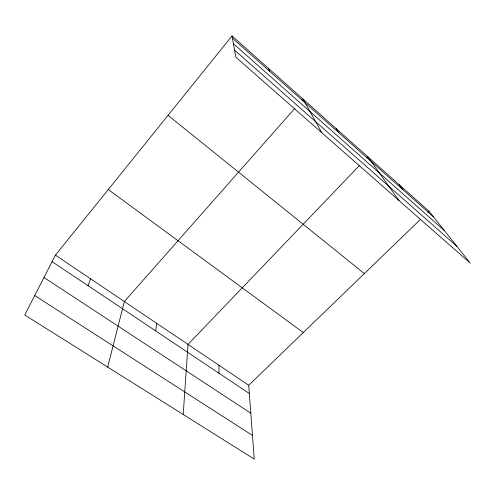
<?xml version="1.0" encoding="UTF-8"?>
<svg xmlns="http://www.w3.org/2000/svg" width="495" height="495" viewBox="0 0 495 495"><rect width="100%" height="100%" fill="white"/><g stroke="black" fill="none" stroke-linecap="round" stroke-linejoin="round"><path stroke-width="0.74" d="M183.212 414.494L188.013 344.409L359.364 165.608M155.647 330.883L156.797 323.396M107.7 367.086L124.35 301.542L294.946 108.232M88.03 285.695L90.585 278.809M232.019 35.912L235.775 57.142L470.25 263.136L428.955 211.186L232.019 35.912L55.428 255.135L24.75 315.012L254.251 459.088L248.713 385.283L420.645 219.217M302 100.237L303.008 99.093L321.837 132.753M366.764 157.88L367.822 156.779L398.883 200.438M427.847 212.256L428.955 211.186M34.724 295.54L252.475 435.427M43.968 277.503L250.81 413.214M52.08 261.669L249.325 393.494M55.428 255.135L248.713 385.283M108.263 189.542L303.287 332.572M168.034 115.341L364.357 273.587M234.531 50.1L456.805 246.225M233.393 43.69L444.368 230.571M232.415 38.165L433.459 216.853M399.063 184.579L403.017 189.795M336.136 128.576L338.858 132.771M268.339 68.236L269.589 71.206M218.945 365.242L219.013 373.23"/></g></svg>
